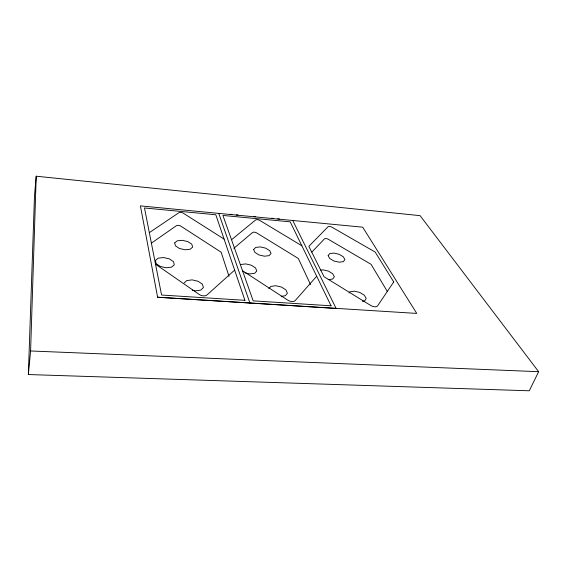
<?xml version="1.0" encoding="UTF-8"?>
<svg xmlns="http://www.w3.org/2000/svg" width="567" height="567" viewBox="0 0 567 567"><rect width="100%" height="100%" fill="white"/><g stroke="black" fill="none" stroke-linecap="round" stroke-linejoin="round"><path stroke-width="0.85" d="M28.35 374.539L30.597 350.973L36.21 176.209L420.097 215.658L538.65 371.697L529.259 390.791L28.35 374.539L34.509 195.516L36.21 176.209M349.031 292.99L349.804 291.849L354.219 291.154L359.74 292.43L364.312 295.201L366.204 298.44L364.659 300.921L362.433 301.29M328.194 255.519L329.739 253.584L333.928 253.073L339.08 254.278L343.276 256.745L344.927 259.558L343.368 261.649L339.158 262.202L333.913 260.983L329.682 258.46L328.102 255.632M268.815 288.752L270.863 286.42L275.732 285.725L281.459 287.044L285.91 289.886L287.405 293.203L285.321 295.726L281.239 296.35M316.684 276.242L295.067 300.708A4.713 2.438 15.9 0 1 287.93 300.248L242.499 270.693M311.843 252.088L324.423 238.92A2.615 1.169 16.3 0 1 328.307 239.274L371.08 264.328L387.41 291.594M253.768 249.374L255.752 247.418L260.338 246.914L265.668 248.155L269.757 250.678L271.054 253.541L269.027 255.66L264.413 256.206L258.984 254.944L254.867 252.372L253.647 249.494M184.155 282.947L186.77 280.58L192.135 279.878L198.081 281.246L202.384 284.159L203.418 287.547L200.739 290.12L195.324 290.864L192.291 290.169M234.646 270.105L206.92 295.01A4.883 2.608 12 0 1 199.286 294.521L155.521 264.194M233.817 248.339L252.521 232.527A2.686 1.24 13.8 0 1 256.638 232.895L298.32 258.481L310.56 284.62M231.527 239.735L255.568 220.003A2.715 1.212 13.9 0 1 259.707 220.393L301.878 245.802M155.571 260.31L158.271 258.134L163.601 257.553L169.384 258.885L173.467 261.635L174.303 264.789L171.525 267.149L166.145 267.78L160.248 266.426L156.145 263.612L155.408 260.437M174.799 242.804L177.28 240.819L182.298 240.323L187.812 241.606L191.774 244.179L192.674 247.099L190.129 249.246L185.069 249.778L179.448 248.481L175.465 245.844L174.65 242.917M151.368 243.165L176.394 225.694A2.785 1.304 11.1 0 1 180.753 226.091L221.151 252.216L228.99 276.257M149.334 232.647L178.839 212.745A2.814 1.276 11.2 0 1 183.233 213.157L224.093 239.097M328.229 279.673L332.666 279.035L334.36 276.746L332.694 273.712L328.35 271.083L322.963 269.835L320.759 270.133M240.876 264.505L245.724 263.91L251.301 265.2L255.526 267.893L256.801 270.983L254.604 273.308L249.714 273.946L244.845 272.819M30.597 350.973L538.65 371.697M157.612 297.193L416.759 313.416L362.696 227.183L140.403 205.885L157.626 297.264L336.118 308.441L292.749 220.478M230.131 214.269L231.896 214.439M236.304 214.858L238.062 215.028M253.924 216.551L255.689 216.722M271.55 218.238L273.315 218.408M277.717 218.827L279.481 218.997M218.77 213.398L249.919 303.04M393.718 281.941L377.502 305.967A4.6 2.268 19 0 1 370.818 305.535L324.026 276.724L308.852 246.347L327.995 226.807A2.637 1.141 16.2 0 1 331.908 227.176L375.17 252.067L393.718 281.941M244.93 300.326L161.574 295.031L144.493 207.976L215.807 214.765L244.93 300.326M331.064 305.797L253.187 300.85L222.909 215.439L290.219 221.846L331.064 305.797"/></g></svg>
